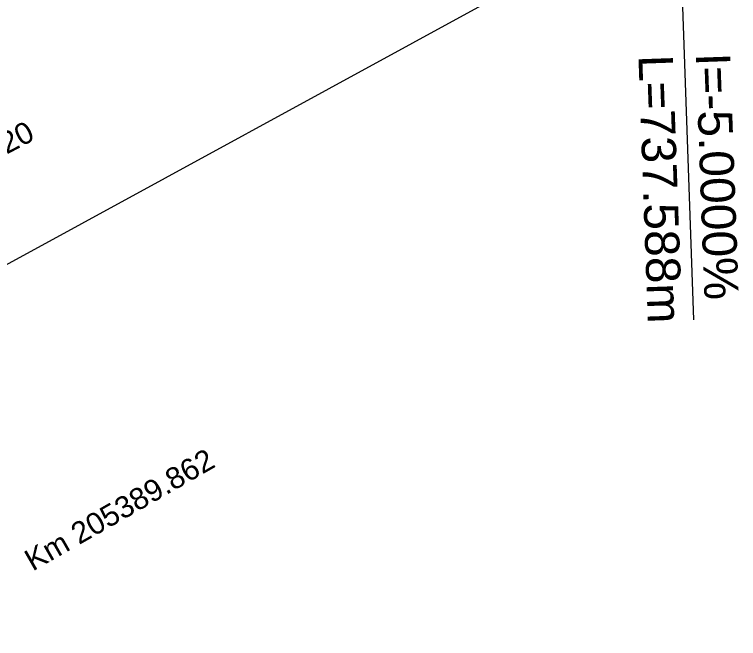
# Model space of a CAD drawing. Extents: x 2610184 to 2620710, y 1263771 to 1270672.
# Drawn here: x 2612627.9 to 2612890.9, y 1269120 to 1269346.5 of the extents above; entities that cross this region are included whole.
import ezdxf

# ---------------------------------------------------------------- set-up
doc = ezdxf.new("R2010")
doc.units = 0
doc.header["$LTSCALE"] = 5
doc.layers.add('Grundriss_26', color=7, linetype='CONTINUOUS')
doc.layers.add('QP_reel_26', color=7, linetype='CONTINUOUS')
doc.styles.add('ARIAL', font='arial.ttf')

msp = doc.modelspace()

# ---------------------------------------------------------------- linework, layer by layer
at = {"layer": 'QP_reel_26', "color": 1, "linetype": 'Continuous', "lineweight": 18}
for q in [(2612375.85, 1269119.96), (2612874.64, 1269235.66)]:
    msp.add_line((2612869.21, 1269388.9), q, dxfattribs=at)

# ---------------------------------------------------------------- texts
at = {"layer": 'Grundriss_26', "color": 30, "lineweight": 18, "style": 'ARIAL'}
for s, rotation, p in [('Km 205220.620', 27.8425, (2612567.69, 1269265.32)), ('Km 205389.862', 29.7819, (2612634.53, 1269144.24))]:
    msp.add_text(s, height=7.8125, rotation=rotation, dxfattribs=at).set_placement(p)
at = {"layer": 'QP_reel_26', "color": 1, "lineweight": 18, "style": 'ARIAL'}
for s, p in [('L=737.588m', (2612854.56, 1269331.68)), ('I=-5.0000%', (2612875.38, 1269332.41))]:
    msp.add_text(s, height=12.5, rotation=272.0307, dxfattribs=at).set_placement(p)

doc.saveas('drawing.dxf')
